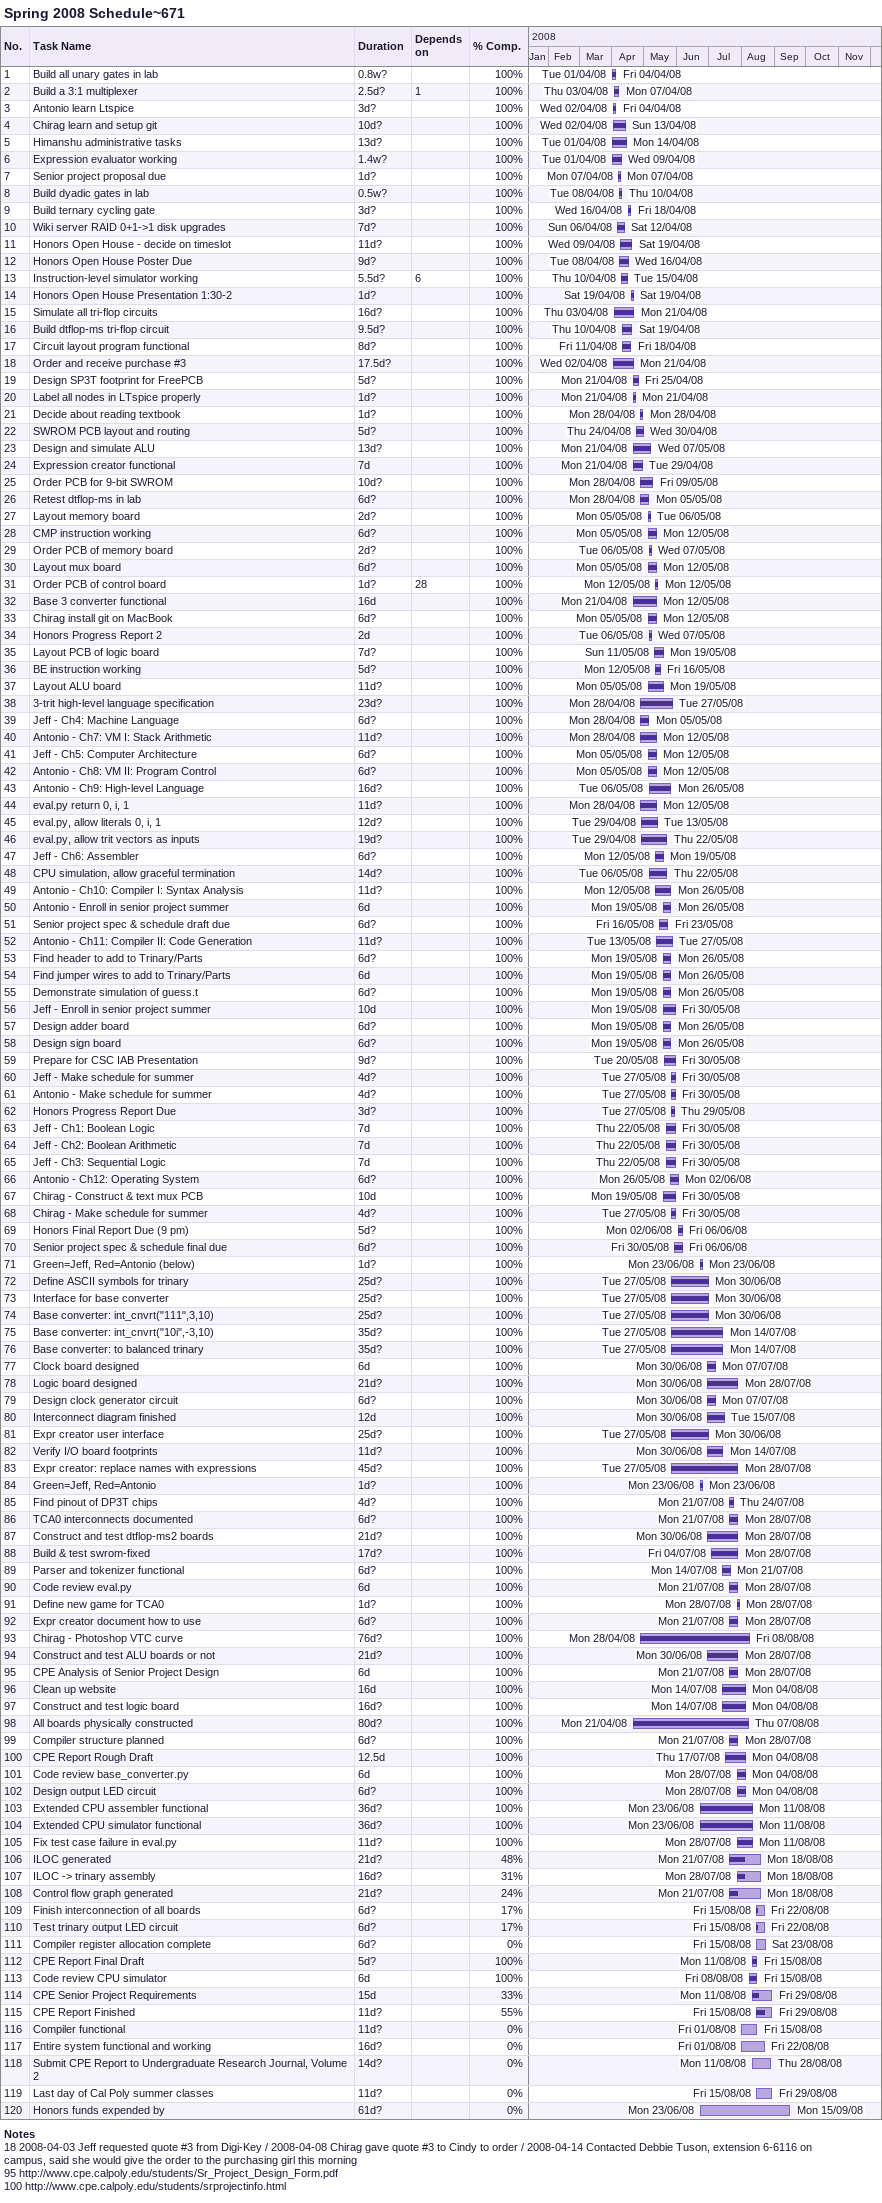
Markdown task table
Spring 2008 Schedule~671

| ID | Task | Duration | Start | Finish | Predecessors | % complete |
|---|---|---|---|---|---|---|
| 1 | Build all unary gates in lab | 0.8w? | 2008-04-01 | 2008-04-04 |  | 100 |
| 2 | Build a 3:1 multiplexer | 2.5d? | 2008-04-03 | 2008-04-07 | 1 | 100 |
| 3 | Antonio learn Ltspice | 3d? | 2008-04-02 | 2008-04-04 |  | 100 |
| 4 | Chirag learn and setup git | 10d? | 2008-04-02 | 2008-04-13 |  | 100 |
| 5 | Himanshu administrative tasks | 13d? | 2008-04-01 | 2008-04-14 |  | 100 |
| 6 | Expression evaluator working | 1.4w? | 2008-04-01 | 2008-04-09 |  | 100 |
| 7 | Senior project proposal due | 1d? | 2008-04-07 | 2008-04-07 |  | 100 |
| 8 | Build dyadic gates in lab | 0.5w? | 2008-04-08 | 2008-04-10 |  | 100 |
| 9 | Build ternary cycling gate | 3d? | 2008-04-16 | 2008-04-18 |  | 100 |
| 10 | Wiki server RAID 0+1->1 disk upgrades | 7d? | 2008-04-06 | 2008-04-12 |  | 100 |
| 11 | Honors Open House - decide on timeslot | 11d? | 2008-04-09 | 2008-04-19 |  | 100 |
| 12 | Honors Open House Poster Due | 9d? | 2008-04-08 | 2008-04-16 |  | 100 |
| 13 | Instruction-level simulator working | 5.5d? | 2008-04-10 | 2008-04-15 | 6 | 100 |
| 14 | Honors Open House Presentation 1:30-2 | 1d? | 2008-04-19 | 2008-04-19 |  | 100 |
| 15 | Simulate all tri-flop circuits | 16d? | 2008-04-03 | 2008-04-21 |  | 100 |
| 16 | Build dtflop-ms tri-flop circuit | 9.5d? | 2008-04-10 | 2008-04-19 |  | 100 |
| 17 | Circuit layout program functional | 8d? | 2008-04-11 | 2008-04-18 |  | 100 |
| 18 | Order and receive purchase #3 | 17.5d? | 2008-04-02 | 2008-04-21 |  | 100 |
| 19 | Design SP3T footprint for FreePCB | 5d? | 2008-04-21 | 2008-04-25 |  | 100 |
| 20 | Label all nodes in LTspice properly | 1d? | 2008-04-21 | 2008-04-21 |  | 100 |
| 21 | Decide about reading textbook | 1d? | 2008-04-28 | 2008-04-28 |  | 100 |
| 22 | SWROM PCB layout and routing | 5d? | 2008-04-24 | 2008-04-30 |  | 100 |
| 23 | Design and simulate ALU | 13d? | 2008-04-21 | 2008-05-07 |  | 100 |
| 24 | Expression creator functional | 7d | 2008-04-21 | 2008-04-29 |  | 100 |
| 25 | Order PCB for 9-bit SWROM | 10d? | 2008-04-28 | 2008-05-09 |  | 100 |
| 26 | Retest dtflop-ms in lab | 6d? | 2008-04-28 | 2008-05-05 |  | 100 |
| 27 | Layout memory board | 2d? | 2008-05-05 | 2008-05-06 |  | 100 |
| 28 | CMP instruction working | 6d? | 2008-05-05 | 2008-05-12 |  | 100 |
| 29 | Order PCB of memory board | 2d? | 2008-05-06 | 2008-05-07 |  | 100 |
| 30 | Layout mux board | 6d? | 2008-05-05 | 2008-05-12 |  | 100 |
| 31 | Order PCB of control board | 1d? | 2008-05-12 | 2008-05-12 | 28 | 100 |
| 32 | Base 3 converter functional | 16d | 2008-04-21 | 2008-05-12 |  | 100 |
| 33 | Chirag install git on MacBook | 6d? | 2008-05-05 | 2008-05-12 |  | 100 |
| 34 | Honors Progress Report 2 | 2d | 2008-05-06 | 2008-05-07 |  | 100 |
| 35 | Layout PCB of logic board | 7d? | 2008-05-11 | 2008-05-19 |  | 100 |
| 36 | BE instruction working | 5d? | 2008-05-12 | 2008-05-16 |  | 100 |
| 37 | Layout ALU board | 11d? | 2008-05-05 | 2008-05-19 |  | 100 |
| 38 | 3-trit high-level language specification | 23d? | 2008-04-28 | 2008-05-27 |  | 100 |
| 39 | Jeff - Ch4: Machine Language | 6d? | 2008-04-28 | 2008-05-05 |  | 100 |
| 40 | Antonio - Ch7: VM I: Stack Arithmetic | 11d? | 2008-04-28 | 2008-05-12 |  | 100 |
| 41 | Jeff - Ch5: Computer Architecture | 6d? | 2008-05-05 | 2008-05-12 |  | 100 |
| 42 | Antonio - Ch8: VM II: Program Control | 6d? | 2008-05-05 | 2008-05-12 |  | 100 |
| 43 | Antonio - Ch9: High-level Language | 16d? | 2008-05-06 | 2008-05-26 |  | 100 |
| 44 | eval.py return 0, i, 1 | 11d? | 2008-04-28 | 2008-05-12 |  | 100 |
| 45 | eval.py, allow literals 0, i, 1 | 12d? | 2008-04-29 | 2008-05-13 |  | 100 |
| 46 | eval.py, allow trit vectors as inputs | 19d? | 2008-04-29 | 2008-05-22 |  | 100 |
| 47 | Jeff - Ch6: Assembler | 6d? | 2008-05-12 | 2008-05-19 |  | 100 |
| 48 | CPU simulation, allow graceful termination | 14d? | 2008-05-06 | 2008-05-22 |  | 100 |
| 49 | Antonio - Ch10: Compiler I: Syntax Analysis | 11d? | 2008-05-12 | 2008-05-26 |  | 100 |
| 50 | Antonio - Enroll in senior project summer | 6d | 2008-05-19 | 2008-05-26 |  | 100 |
| 51 | Senior project spec & schedule draft due | 6d? | 2008-05-16 | 2008-05-23 |  | 100 |
| 52 | Antonio - Ch11: Compiler II: Code Generation | 11d? | 2008-05-13 | 2008-05-27 |  | 100 |
| 53 | Find header to add to Trinary/Parts | 6d? | 2008-05-19 | 2008-05-26 |  | 100 |
| 54 | Find jumper wires to add to Trinary/Parts | 6d | 2008-05-19 | 2008-05-26 |  | 100 |
| 55 | Demonstrate simulation of guess.t | 6d? | 2008-05-19 | 2008-05-26 |  | 100 |
| 56 | Jeff - Enroll in senior project summer | 10d | 2008-05-19 | 2008-05-30 |  | 100 |
| 57 | Design adder board | 6d? | 2008-05-19 | 2008-05-26 |  | 100 |
| 58 | Design sign board | 6d? | 2008-05-19 | 2008-05-26 |  | 100 |
| 59 | Prepare for CSC IAB Presentation | 9d? | 2008-05-20 | 2008-05-30 |  | 100 |
| 60 | Jeff - Make schedule for summer | 4d? | 2008-05-27 | 2008-05-30 |  | 100 |
| 61 | Antonio - Make schedule for summer | 4d? | 2008-05-27 | 2008-05-30 |  | 100 |
| 62 | Honors Progress Report Due | 3d? | 2008-05-27 | 2008-05-29 |  | 100 |
| 63 | Jeff - Ch1: Boolean Logic | 7d | 2008-05-22 | 2008-05-30 |  | 100 |
| 64 | Jeff - Ch2: Boolean Arithmetic | 7d | 2008-05-22 | 2008-05-30 |  | 100 |
| 65 | Jeff - Ch3: Sequential Logic | 7d | 2008-05-22 | 2008-05-30 |  | 100 |
| 66 | Antonio - Ch12: Operating System | 6d? | 2008-05-26 | 2008-06-02 |  | 100 |
| 67 | Chirag - Construct & text mux PCB | 10d | 2008-05-19 | 2008-05-30 |  | 100 |
| 68 | Chirag - Make schedule for summer | 4d? | 2008-05-27 | 2008-05-30 |  | 100 |
| 69 | Honors Final Report Due (9 pm) | 5d? | 2008-06-02 | 2008-06-06 |  | 100 |
| 70 | Senior project spec & schedule final due | 6d? | 2008-05-30 | 2008-06-06 |  | 100 |
| 71 | Green=Jeff, Red=Antonio (below) | 1d? | 2008-06-23 | 2008-06-23 |  | 100 |
| 72 | Define ASCII symbols for trinary | 25d? | 2008-05-27 | 2008-06-30 |  | 100 |
| 73 | Interface for base converter | 25d? | 2008-05-27 | 2008-06-30 |  | 100 |
| 74 | Base converter: int_cnvrt("111",3,10) | 25d? | 2008-05-27 | 2008-06-30 |  | 100 |
| 75 | Base converter: int_cnvrt("10i",-3,10) | 35d? | 2008-05-27 | 2008-07-14 |  | 100 |
| 76 | Base converter: to balanced trinary | 35d? | 2008-05-27 | 2008-07-14 |  | 100 |
| 77 | Clock board designed | 6d | 2008-06-30 | 2008-07-07 |  | 100 |
| 78 | Logic board designed | 21d? | 2008-06-30 | 2008-07-28 |  | 100 |
| 79 | Design clock generator circuit | 6d? | 2008-06-30 | 2008-07-07 |  | 100 |
| 80 | Interconnect diagram finished | 12d | 2008-06-30 | 2008-07-15 |  | 100 |
| 81 | Expr creator user interface | 25d? | 2008-05-27 | 2008-06-30 |  | 100 |
| 82 | Verify I/O board footprints | 11d? | 2008-06-30 | 2008-07-14 |  | 100 |
| 83 | Expr creator: replace names with expressions | 45d? | 2008-05-27 | 2008-07-28 |  | 100 |
| 84 | Green=Jeff, Red=Antonio | 1d? | 2008-06-23 | 2008-06-23 |  | 100 |
| 85 | Find pinout of DP3T chips | 4d? | 2008-07-21 | 2008-07-24 |  | 100 |
| 86 | TCA0 interconnects documented | 6d? | 2008-07-21 | 2008-07-28 |  | 100 |
| 87 | Construct and test dtflop-ms2 boards | 21d? | 2008-06-30 | 2008-07-28 |  | 100 |
| 88 | Build & test swrom-fixed | 17d? | 2008-07-04 | 2008-07-28 |  | 100 |
| 89 | Parser and tokenizer functional | 6d? | 2008-07-14 | 2008-07-21 |  | 100 |
| 90 | Code review eval.py | 6d | 2008-07-21 | 2008-07-28 |  | 100 |
| 91 | Define new game for TCA0 | 1d? | 2008-07-28 | 2008-07-28 |  | 100 |
| 92 | Expr creator document how to use | 6d? | 2008-07-21 | 2008-07-28 |  | 100 |
| 93 | Chirag - Photoshop VTC curve | 76d? | 2008-04-28 | 2008-08-08 |  | 100 |
| 94 | Construct and test ALU boards or not | 21d? | 2008-06-30 | 2008-07-28 |  | 100 |
| 95 | CPE Analysis of Senior Project Design | 6d | 2008-07-21 | 2008-07-28 |  | 100 |
| 96 | Clean up website | 16d | 2008-07-14 | 2008-08-04 |  | 100 |
| 97 | Construct and test logic board | 16d? | 2008-07-14 | 2008-08-04 |  | 100 |
| 98 | All boards physically constructed | 80d? | 2008-04-21 | 2008-08-07 |  | 100 |
| 99 | Compiler structure planned | 6d? | 2008-07-21 | 2008-07-28 |  | 100 |
| 100 | CPE Report Rough Draft | 12.5d | 2008-07-17 | 2008-08-04 |  | 100 |
| 101 | Code review base_converter.py | 6d | 2008-07-28 | 2008-08-04 |  | 100 |
| 102 | Design output LED circuit | 6d? | 2008-07-28 | 2008-08-04 |  | 100 |
| 103 | Extended CPU assembler functional | 36d? | 2008-06-23 | 2008-08-11 |  | 100 |
| 104 | Extended CPU simulator functional | 36d? | 2008-06-23 | 2008-08-11 |  | 100 |
| 105 | Fix test case failure in eval.py | 11d? | 2008-07-28 | 2008-08-11 |  | 100 |
| 106 | ILOC generated | 21d? | 2008-07-21 | 2008-08-18 |  | 48 |
| 107 | ILOC -> trinary assembly | 16d? | 2008-07-28 | 2008-08-18 |  | 31 |
| 108 | Control flow graph generated | 21d? | 2008-07-21 | 2008-08-18 |  | 24 |
| 109 | Finish interconnection of all boards | 6d? | 2008-08-15 | 2008-08-22 |  | 17 |
| 110 | Test trinary output LED circuit | 6d? | 2008-08-15 | 2008-08-22 |  | 17 |
| 111 | Compiler register allocation complete | 6d? | 2008-08-15 | 2008-08-23 |  | 0 |
| 112 | CPE Report Final Draft | 5d? | 2008-08-11 | 2008-08-15 |  | 100 |
| 113 | Code review CPU simulator | 6d | 2008-08-08 | 2008-08-15 |  | 100 |
| 114 | CPE Senior Project Requirements | 15d | 2008-08-11 | 2008-08-29 |  | 33 |
| 115 | CPE Report Finished | 11d? | 2008-08-15 | 2008-08-29 |  | 55 |
| 116 | Compiler functional | 11d? | 2008-08-01 | 2008-08-15 |  | 0 |
| 117 | Entire system functional and working | 16d? | 2008-08-01 | 2008-08-22 |  | 0 |
| 118 | Submit CPE Report to Undergraduate Research Journal, Volume 2 | 14d? | 2008-08-11 | 2008-08-28 |  | 0 |
| 119 | Last day of Cal Poly summer classes | 11d? | 2008-08-15 | 2008-08-29 |  | 0 |
| 120 | Honors funds expended by | 61d? | 2008-06-23 | 2008-09-15 |  | 0 |

Notes
- 18: 2008-04-03 Jeff requested quote #3 from Digi-Key / 2008-04-08 Chirag gave quote #3 to Cindy to order / 2008-04-14 Contacted Debbie Tuson, extension 6-6116 on campus, said she would give the order to the purchasing girl this morning
- 95: http://www.cpe.calpoly.edu/students/Sr_Project_Design_Form.pdf
- 100: http://www.cpe.calpoly.edu/students/srprojectinfo.html
